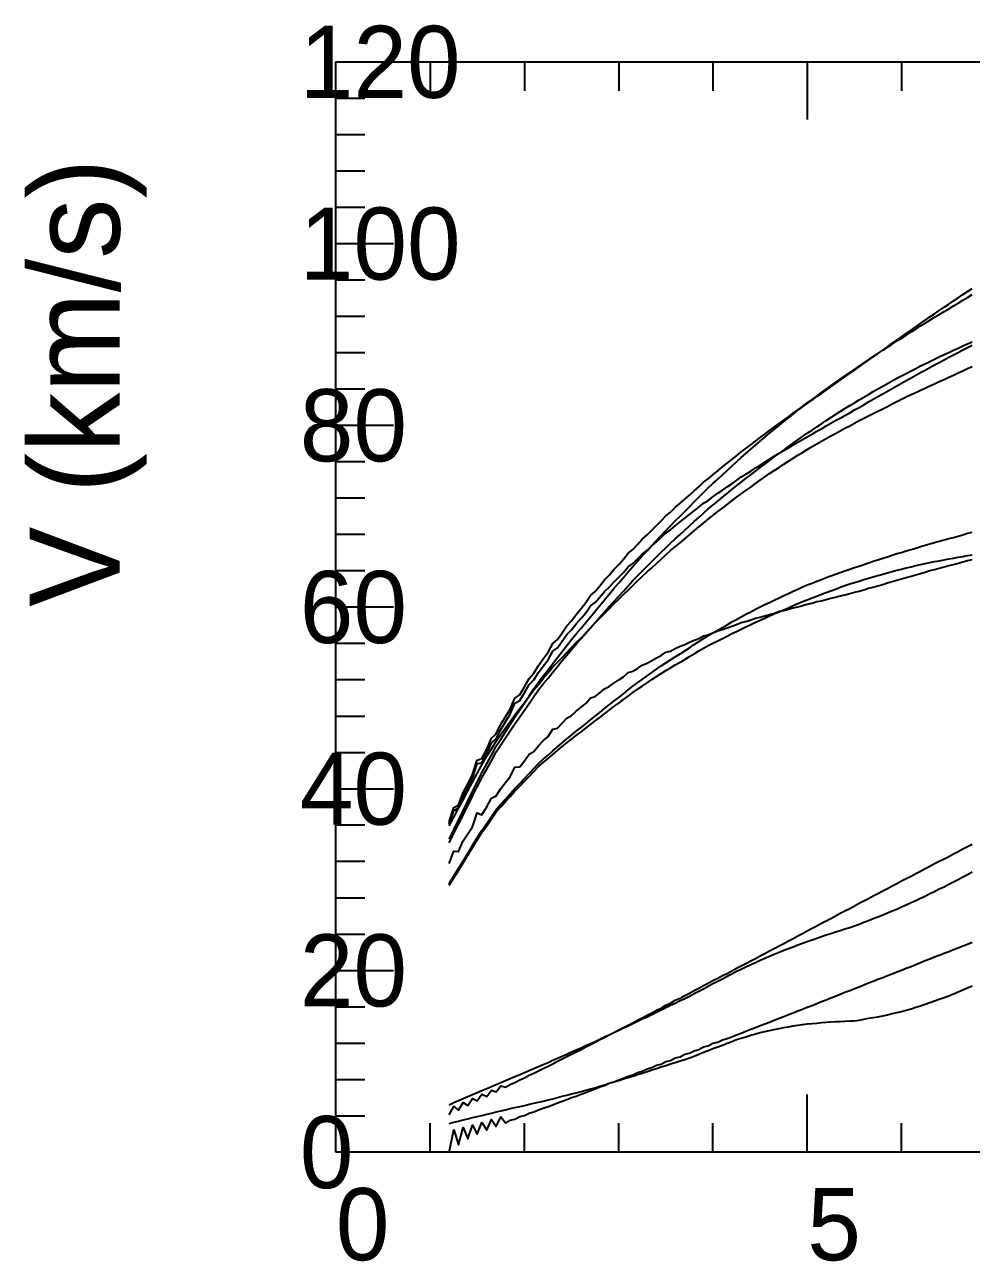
# Model space of a CAD drawing. Extents: x -35 to 179, y -35 to 147.
# Drawn here: x -34.5 to 70.5, y -12.1 to 125.1 of the extents above; entities that cross this region are included whole.
import ezdxf

# ---------------------------------------------------------------- set-up
doc = ezdxf.new("R2010")
doc.units = 0

msp = doc.modelspace()

# ---------------------------------------------------------------- linework, layer by layer
at = {"color": 0}
for p, q in [((10.47, 120.96), (10.47, 117.76)), ((20.93, 120.96), (20.93, 117.76)), ((31.4, 120.96), (31.4, 117.76)), ((41.86, 120.96), (41.86, 117.76)), ((52.33, 120.96), (52.33, 114.56)), ((62.79, 120.96), (62.79, 117.76)), ((0, 116.93), (3.2, 116.93)), ((0, 112.9), (3.2, 112.9)), ((0, 108.86), (3.2, 108.86)), ((0, 104.83), (3.2, 104.83)), ((0, 100.8), (6.4, 100.8)), ((0, 96.77), (3.2, 96.77)), ((0, 92.74), (3.2, 92.74)), ((0, 88.7), (3.2, 88.7)), ((0, 84.67), (3.2, 84.67)), ((0, 80.64), (6.4, 80.64)), ((0, 76.61), (3.2, 76.61)), ((0, 72.58), (3.2, 72.58)), ((0, 68.54), (3.2, 68.54)), ((0, 64.51), (3.2, 64.51)), ((0, 60.48), (6.4, 60.48)), ((0, 56.45), (3.2, 56.45)), ((0, 52.42), (3.2, 52.42)), ((0, 48.38), (3.2, 48.38)), ((0, 44.35), (3.2, 44.35)), ((0, 40.32), (6.4, 40.32)), ((0, 36.29), (3.2, 36.29)), ((0, 32.26), (3.2, 32.26)), ((0, 28.22), (3.2, 28.22)), ((0, 24.19), (3.2, 24.19)), ((0, 20.16), (6.4, 20.16)), ((0, 16.13), (3.2, 16.13)), ((0, 12.1), (3.2, 12.1)), ((0, 8.06), (3.2, 8.06)), ((52.33, 0), (52.33, 6.4)), ((0, 4.03), (3.2, 4.03)), ((10.47, 0), (10.47, 3.2)), ((20.93, 0), (20.93, 3.2)), ((31.4, 0), (31.4, 3.2)), ((41.86, 0), (41.86, 3.2)), ((62.79, 0), (62.79, 3.2))]:
    msp.add_line(p, q, dxfattribs=at)
msp.add_lwpolyline([(0, 0), (0, 120.96), (179.2, 120.96), (179.2, 0)], close=True, dxfattribs=at)
at = {"color": 3}
for points in [[(12.56, 36.63), (13.08, 38.23), (13.6, 38.48), (14.13, 39.88), (14.65, 40.82), (15.17, 41.89), (15.7, 43.48), (16.22, 43.67), (16.74, 44.7), (17.27, 45.91), (17.79, 46.39), (18.31, 47.48), (18.84, 48.28), (19.36, 49.15), (19.88, 50.38), (20.41, 50.73), (20.93, 51.62), (21.45, 52.55), (21.98, 53.13), (22.5, 53.97), (23.02, 54.72), (23.55, 55.46), (24.07, 56.44), (24.59, 56.86), (25.12, 57.61), (25.64, 58.39), (26.16, 58.95), (26.69, 59.65), (27.21, 60.31), (27.73, 60.96), (28.26, 61.76), (28.78, 62.19), (29.3, 62.84), (29.83, 63.49), (30.35, 64.02), (30.87, 64.62), (31.4, 65.2), (31.92, 65.77), (32.44, 66.44), (32.97, 66.86), (33.49, 67.42), (34.01, 67.99), (34.54, 68.48), (35.06, 69), (35.58, 69.52), (36.1, 70.02), (36.63, 70.6), (37.15, 70.99), (37.67, 71.5), (38.2, 71.99), (38.72, 72.44), (39.24, 72.9), (39.77, 73.37), (40.29, 73.81), (40.81, 74.33), (41.34, 74.7), (41.86, 75.15), (42.38, 75.59), (42.91, 76.01), (43.43, 76.42), (43.95, 76.84), (44.48, 77.26), (45, 77.71), (45.52, 78.07), (46.05, 78.48), (46.57, 78.89), (47.09, 79.27), (47.62, 79.66), (48.14, 80.05), (48.66, 80.44), (49.19, 80.85), (49.71, 81.2), (50.23, 81.58), (50.76, 81.97), (51.28, 82.34), (51.8, 82.7), (52.33, 83.07), (52.85, 83.44), (53.37, 83.83), (53.9, 84.18), (54.42, 84.54), (54.94, 84.92), (55.47, 85.28), (55.99, 85.64), (56.51, 86.01), (57.04, 86.37), (57.56, 86.76), (58.08, 87.11), (58.61, 87.48), (59.13, 87.86), (59.65, 88.23), (60.17, 88.6), (60.7, 88.97), (61.22, 89.34), (61.74, 89.73), (62.27, 90.09), (62.79, 90.46), (63.31, 90.83), (63.84, 91.2), (64.36, 91.56), (64.88, 91.92), (65.41, 92.29), (65.93, 92.66), (66.45, 93.01), (66.98, 93.37), (67.5, 93.73), (68.02, 94.09), (68.55, 94.44), (69.07, 94.79), (69.59, 95.14), (70.12, 95.49), (70.64, 95.83)], [(12.56, 36.4), (13.08, 37.89), (13.6, 38.19), (14.13, 39.5), (14.65, 40.49), (15.17, 41.47), (15.7, 43.11), (16.22, 43.2), (16.74, 44.27), (17.27, 45.4), (17.79, 45.9), (18.31, 46.9), (18.84, 47.74), (19.36, 48.57), (19.88, 49.79), (20.41, 50.09), (20.93, 50.96), (21.45, 51.86), (21.98, 52.4), (22.5, 53.21), (23.02, 53.93), (23.55, 54.63), (24.07, 55.58), (24.59, 55.96), (25.12, 56.68), (25.64, 57.42), (26.16, 57.94), (26.69, 58.6), (27.21, 59.22), (27.73, 59.83), (28.26, 60.59), (28.78, 60.98), (29.3, 61.58), (29.83, 62.2), (30.35, 62.68), (30.87, 63.24), (31.4, 63.78), (31.92, 64.3), (32.44, 64.93), (32.97, 65.3), (33.49, 65.81), (34.01, 66.34), (34.54, 66.77), (35.06, 67.25), (35.58, 67.71), (36.1, 68.17), (36.63, 68.7), (37.15, 69.04), (37.67, 69.48), (38.2, 69.94), (38.72, 70.32), (39.24, 70.74), (39.77, 71.14), (40.29, 71.54), (40.81, 71.99), (41.34, 72.31), (41.86, 72.7), (42.38, 73.09), (42.91, 73.44), (43.43, 73.81), (43.95, 74.16), (44.48, 74.52), (45, 74.91), (45.52, 75.21), (46.05, 75.55), (46.57, 75.9), (47.09, 76.22), (47.62, 76.55), (48.14, 76.87), (48.66, 77.2), (49.19, 77.55), (49.71, 77.83), (50.23, 78.14), (50.76, 78.46), (51.28, 78.76), (51.8, 79.06), (52.33, 79.36), (52.85, 79.67), (53.37, 79.99), (53.9, 80.26), (54.42, 80.56), (54.94, 80.86), (55.47, 81.15), (55.99, 81.44), (56.51, 81.73), (57.04, 82.03), (57.56, 82.34), (58.08, 82.62), (58.61, 82.92), (59.13, 83.23), (59.65, 83.53), (60.17, 83.82), (60.7, 84.12), (61.22, 84.42), (61.74, 84.73), (62.27, 85.02), (62.79, 85.31), (63.31, 85.61), (63.84, 85.9), (64.36, 86.19), (64.88, 86.48), (65.41, 86.77), (65.93, 87.06), (66.45, 87.34), (66.98, 87.62), (67.5, 87.9), (68.02, 88.18), (68.55, 88.45), (69.07, 88.72), (69.59, 89), (70.12, 89.27), (70.64, 89.53)], [(12.56, 4.15), (13.08, 5.04), (13.6, 4.66), (14.13, 5.49), (14.65, 5.16), (15.17, 5.94), (15.7, 5.67), (16.22, 6.41), (16.74, 6.18), (17.27, 6.88), (17.79, 6.69), (18.31, 7.36), (18.84, 7.2), (19.36, 7.5), (19.88, 7.72), (20.41, 8.01), (20.93, 8.24), (21.45, 8.52), (21.98, 8.76), (22.5, 9.03), (23.02, 9.28), (23.55, 9.55), (24.07, 9.81), (24.59, 10.08), (25.12, 10.34), (25.64, 10.6), (26.16, 10.87), (26.69, 11.13), (27.21, 11.4), (27.73, 11.66), (28.26, 11.94), (28.78, 12.19), (29.3, 12.48), (29.83, 12.73), (30.35, 13.02), (30.87, 13.27), (31.4, 13.56), (31.92, 13.82), (32.44, 14.1), (32.97, 14.35), (33.49, 14.65), (34.01, 14.89), (34.54, 15.2), (35.06, 15.44), (35.58, 15.74), (36.1, 15.98), (36.63, 16.29), (37.15, 16.53), (37.67, 16.84), (38.2, 17.08), (38.72, 17.39), (39.24, 17.63), (39.77, 17.94), (40.29, 18.18), (40.81, 18.5), (41.34, 18.73), (41.86, 19.05), (42.38, 19.28), (42.91, 19.6), (43.43, 19.83), (43.95, 20.11), (44.48, 20.39), (45, 20.66), (45.52, 20.94), (46.05, 21.22), (46.57, 21.49), (47.09, 21.77), (47.62, 22.05), (48.14, 22.33), (48.66, 22.6), (49.19, 22.88), (49.71, 23.16), (50.23, 23.44), (50.76, 23.71), (51.28, 23.99), (51.8, 24.27), (52.33, 24.55), (52.85, 24.83), (53.37, 25.1), (53.9, 25.38), (54.42, 25.66), (54.94, 25.93), (55.47, 26.21), (55.99, 26.49), (56.51, 26.77), (57.04, 27.04), (57.56, 27.33), (58.08, 27.6), (58.61, 27.88), (59.13, 28.15), (59.65, 28.43), (60.17, 28.7), (60.7, 28.98), (61.22, 29.25), (61.74, 29.53), (62.27, 29.8), (62.79, 30.08), (63.31, 30.35), (63.84, 30.62), (64.36, 30.9), (64.88, 31.17), (65.41, 31.45), (65.93, 31.72), (66.45, 32), (66.98, 32.27), (67.5, 32.55), (68.02, 32.81), (68.55, 33.09), (69.07, 33.36), (69.59, 33.63), (70.12, 33.9), (70.64, 34.17)]]:
    msp.add_lwpolyline(points, dxfattribs=at)
at = {"color": 4}
for points in [[(12.56, 34.71), (13.08, 35.76), (13.6, 36.82), (14.13, 37.85), (14.65, 38.92), (15.17, 39.99), (15.7, 41.05), (16.22, 42.08), (16.74, 43.06), (17.27, 44.03), (17.79, 45.02), (18.31, 45.83), (18.84, 46.64), (19.36, 47.45), (19.88, 48.25), (20.41, 49.05), (20.93, 49.82), (21.45, 50.59), (21.98, 51.38), (22.5, 52.14), (23.02, 52.84), (23.55, 53.52), (24.07, 54.19), (24.59, 54.88), (25.12, 55.55), (25.64, 56.2), (26.16, 56.86), (26.69, 57.49), (27.21, 58.13), (27.73, 58.77), (28.26, 59.4), (28.78, 60.03), (29.3, 60.66), (29.83, 61.28), (30.35, 61.91), (30.87, 62.53), (31.4, 63.14), (31.92, 63.76), (32.44, 64.36), (32.97, 64.98), (33.49, 65.57), (34.01, 66.14), (34.54, 66.72), (35.06, 67.29), (35.58, 67.86), (36.1, 68.42), (36.63, 68.95), (37.15, 69.49), (37.67, 70.02), (38.2, 70.55), (38.72, 71.08), (39.24, 71.6), (39.77, 72.13), (40.29, 72.65), (40.81, 73.17), (41.34, 73.71), (41.86, 74.18), (42.38, 74.66), (42.91, 75.15), (43.43, 75.63), (43.95, 76.12), (44.48, 76.59), (45, 77.05), (45.52, 77.52), (46.05, 77.98), (46.57, 78.44), (47.09, 78.89), (47.62, 79.32), (48.14, 79.75), (48.66, 80.18), (49.19, 80.61), (49.71, 81.04), (50.23, 81.46), (50.76, 81.88), (51.28, 82.31), (51.8, 82.72), (52.33, 83.11), (52.85, 83.5), (53.37, 83.88), (53.9, 84.27), (54.42, 84.65), (54.94, 85.02), (55.47, 85.4), (55.99, 85.77), (56.51, 86.14), (57.04, 86.51), (57.56, 86.84), (58.08, 87.2), (58.61, 87.56), (59.13, 87.91), (59.65, 88.27), (60.17, 88.61), (60.7, 88.96), (61.22, 89.3), (61.74, 89.65), (62.27, 90), (62.79, 90.32), (63.31, 90.65), (63.84, 90.99), (64.36, 91.32), (64.88, 91.66), (65.41, 91.97), (65.93, 92.29), (66.45, 92.62), (66.98, 92.94), (67.5, 93.25), (68.02, 93.57), (68.55, 93.88), (69.07, 94.2), (69.59, 94.52), (70.12, 94.83), (70.64, 95.13)], [(12.56, 34.31), (13.08, 35.34), (13.6, 36.37), (14.13, 37.38), (14.65, 38.43), (15.17, 39.48), (15.7, 40.52), (16.22, 41.52), (16.74, 42.47), (17.27, 43.42), (17.79, 44.39), (18.31, 45.17), (18.84, 45.96), (19.36, 46.74), (19.88, 47.51), (20.41, 48.28), (20.93, 49.03), (21.45, 49.78), (21.98, 50.53), (22.5, 51.27), (23.02, 51.94), (23.55, 52.59), (24.07, 53.23), (24.59, 53.88), (25.12, 54.53), (25.64, 55.14), (26.16, 55.76), (26.69, 56.36), (27.21, 56.97), (27.73, 57.57), (28.26, 58.16), (28.78, 58.76), (29.3, 59.35), (29.83, 59.93), (30.35, 60.53), (30.87, 61.1), (31.4, 61.68), (31.92, 62.25), (32.44, 62.82), (32.97, 63.4), (33.49, 63.94), (34.01, 64.47), (34.54, 65.01), (35.06, 65.54), (35.58, 66.06), (36.1, 66.57), (36.63, 67.05), (37.15, 67.55), (37.67, 68.03), (38.2, 68.52), (38.72, 69.01), (39.24, 69.48), (39.77, 69.95), (40.29, 70.42), (40.81, 70.89), (41.34, 71.37), (41.86, 71.78), (42.38, 72.21), (42.91, 72.65), (43.43, 73.07), (43.95, 73.5), (44.48, 73.91), (45, 74.32), (45.52, 74.74), (46.05, 75.15), (46.57, 75.56), (47.09, 75.96), (47.62, 76.34), (48.14, 76.73), (48.66, 77.12), (49.19, 77.5), (49.71, 77.89), (50.23, 78.27), (50.76, 78.65), (51.28, 79.03), (51.8, 79.41), (52.33, 79.75), (52.85, 80.1), (53.37, 80.45), (53.9, 80.81), (54.42, 81.15), (54.94, 81.49), (55.47, 81.83), (55.99, 82.17), (56.51, 82.5), (57.04, 82.84), (57.56, 83.14), (58.08, 83.46), (58.61, 83.76), (59.13, 84.07), (59.65, 84.38), (60.17, 84.67), (60.7, 84.97), (61.22, 85.27), (61.74, 85.56), (62.27, 85.86), (62.79, 86.13), (63.31, 86.4), (63.84, 86.68), (64.36, 86.95), (64.88, 87.22), (65.41, 87.47), (65.93, 87.72), (66.45, 87.98), (66.98, 88.23), (67.5, 88.48), (68.02, 88.73), (68.55, 88.97), (69.07, 89.21), (69.59, 89.45), (70.12, 89.68), (70.64, 89.91)], [(12.56, 5.24), (13.08, 5.51), (13.6, 5.73), (14.13, 5.95), (14.65, 6.17), (15.17, 6.39), (15.7, 6.62), (16.22, 6.84), (16.74, 7.06), (17.27, 7.28), (17.79, 7.51), (18.31, 7.73), (18.84, 7.95), (19.36, 8.17), (19.88, 8.4), (20.41, 8.62), (20.93, 8.84), (21.45, 9.06), (21.98, 9.28), (22.5, 9.5), (23.02, 9.73), (23.55, 9.95), (24.07, 10.18), (24.59, 10.41), (25.12, 10.64), (25.64, 10.87), (26.16, 11.11), (26.69, 11.34), (27.21, 11.57), (27.73, 11.81), (28.26, 12.04), (28.78, 12.28), (29.3, 12.53), (29.83, 12.77), (30.35, 13.02), (30.87, 13.27), (31.4, 13.52), (31.92, 13.77), (32.44, 14.01), (32.97, 14.27), (33.49, 14.51), (34.01, 14.77), (34.54, 15.02), (35.06, 15.28), (35.58, 15.53), (36.1, 15.79), (36.63, 16.04), (37.15, 16.3), (37.67, 16.54), (38.2, 16.8), (38.72, 17.04), (39.24, 17.3), (39.77, 17.58), (40.29, 17.86), (40.81, 18.13), (41.34, 18.42), (41.86, 18.69), (42.38, 18.97), (42.91, 19.23), (43.43, 19.51), (43.95, 19.78), (44.48, 20.06), (45, 20.3), (45.52, 20.55), (46.05, 20.8), (46.57, 21.05), (47.09, 21.3), (47.62, 21.52), (48.14, 21.73), (48.66, 21.95), (49.19, 22.17), (49.71, 22.39), (50.23, 22.59), (50.76, 22.78), (51.28, 22.98), (51.8, 23.18), (52.33, 23.38), (52.85, 23.56), (53.37, 23.74), (53.9, 23.91), (54.42, 24.09), (54.94, 24.26), (55.47, 24.43), (55.99, 24.59), (56.51, 24.77), (57.04, 24.93), (57.56, 25.1), (58.08, 25.29), (58.61, 25.5), (59.13, 25.7), (59.65, 25.92), (60.17, 26.11), (60.7, 26.33), (61.22, 26.54), (61.74, 26.77), (62.27, 26.97), (62.79, 27.2), (63.31, 27.43), (63.84, 27.68), (64.36, 27.92), (64.88, 28.17), (65.41, 28.41), (65.93, 28.68), (66.45, 28.93), (66.98, 29.19), (67.5, 29.44), (68.02, 29.71), (68.55, 29.97), (69.07, 30.25), (69.59, 30.53), (70.12, 30.81), (70.64, 31.08)]]:
    msp.add_lwpolyline(points, dxfattribs=at)
at = {"color": 6}
for points in [[(12.56, 36.2), (13.08, 37.17), (13.6, 38.14), (14.13, 39.1), (14.65, 40.07), (15.17, 41.04), (15.7, 42), (16.22, 42.97), (16.74, 43.93), (17.27, 44.73), (17.79, 45.58), (18.31, 46.36), (18.84, 47.08), (19.36, 47.79), (19.88, 48.51), (20.41, 49.2), (20.93, 49.89), (21.45, 50.58), (21.98, 51.27), (22.5, 51.89), (23.02, 52.54), (23.55, 53.18), (24.07, 53.82), (24.59, 54.34), (25.12, 54.88), (25.64, 55.43), (26.16, 55.98), (26.69, 56.52), (27.21, 57.07), (27.73, 57.61), (28.26, 58.16), (28.78, 58.71), (29.3, 59.25), (29.83, 59.77), (30.35, 60.29), (30.87, 60.81), (31.4, 61.33), (31.92, 61.86), (32.44, 62.36), (32.97, 62.86), (33.49, 63.37), (34.01, 63.87), (34.54, 64.38), (35.06, 64.84), (35.58, 65.31), (36.1, 65.79), (36.63, 66.26), (37.15, 66.73), (37.67, 67.17), (38.2, 67.61), (38.72, 68.05), (39.24, 68.5), (39.77, 68.94), (40.29, 69.36), (40.81, 69.79), (41.34, 70.21), (41.86, 70.64), (42.38, 71.06), (42.91, 71.45), (43.43, 71.85), (43.95, 72.25), (44.48, 72.65), (45, 73.04), (45.52, 73.42), (46.05, 73.79), (46.57, 74.17), (47.09, 74.54), (47.62, 74.92), (48.14, 75.27), (48.66, 75.62), (49.19, 75.97), (49.71, 76.31), (50.23, 76.66), (50.76, 76.99), (51.28, 77.31), (51.8, 77.63), (52.33, 77.96), (52.85, 78.28), (53.37, 78.57), (53.9, 78.86), (54.42, 79.16), (54.94, 79.45), (55.47, 79.74), (55.99, 80.02), (56.51, 80.3), (57.04, 80.59), (57.56, 80.87), (58.08, 81.15), (58.61, 81.42), (59.13, 81.68), (59.65, 81.95), (60.17, 82.22), (60.7, 82.48), (61.22, 82.74), (61.74, 83.01), (62.27, 83.27), (62.79, 83.53), (63.31, 83.8), (63.84, 84.04), (64.36, 84.28), (64.88, 84.53), (65.41, 84.77), (65.93, 85.01), (66.45, 85.25), (66.98, 85.49), (67.5, 85.73), (68.02, 85.97), (68.55, 86.21), (69.07, 86.45), (69.59, 86.68), (70.12, 86.92), (70.64, 87.16)], [(12.56, 3.19), (13.08, 3.32), (13.6, 3.44), (14.13, 3.57), (14.65, 3.69), (15.17, 3.82), (15.7, 3.94), (16.22, 4.07), (16.74, 4.2), (17.27, 4.32), (17.79, 4.45), (18.31, 4.57), (18.84, 4.7), (19.36, 4.82), (19.88, 4.94), (20.41, 5.06), (20.93, 5.18), (21.45, 5.3), (21.98, 5.42), (22.5, 5.54), (23.02, 5.66), (23.55, 5.78), (24.07, 5.92), (24.59, 6.05), (25.12, 6.19), (25.64, 6.32), (26.16, 6.45), (26.69, 6.59), (27.21, 6.73), (27.73, 6.87), (28.26, 7.01), (28.78, 7.14), (29.3, 7.31), (29.83, 7.47), (30.35, 7.63), (30.87, 7.79), (31.4, 7.95), (31.92, 8.11), (32.44, 8.27), (32.97, 8.44), (33.49, 8.6), (34.01, 8.76), (34.54, 8.93), (35.06, 9.11), (35.58, 9.28), (36.1, 9.45), (36.63, 9.62), (37.15, 9.79), (37.67, 9.95), (38.2, 10.11), (38.72, 10.28), (39.24, 10.44), (39.77, 10.65), (40.29, 10.86), (40.81, 11.07), (41.34, 11.28), (41.86, 11.48), (42.38, 11.68), (42.91, 11.88), (43.43, 12.08), (43.95, 12.28), (44.48, 12.48), (45, 12.64), (45.52, 12.8), (46.05, 12.96), (46.57, 13.12), (47.09, 13.28), (47.62, 13.39), (48.14, 13.5), (48.66, 13.61), (49.19, 13.72), (49.71, 13.83), (50.23, 13.91), (50.76, 13.99), (51.28, 14.07), (51.8, 14.16), (52.33, 14.24), (52.85, 14.28), (53.37, 14.32), (53.9, 14.36), (54.42, 14.4), (54.94, 14.44), (55.47, 14.47), (55.99, 14.5), (56.51, 14.52), (57.04, 14.55), (57.56, 14.57), (58.08, 14.65), (58.61, 14.75), (59.13, 14.84), (59.65, 14.93), (60.17, 15.02), (60.7, 15.13), (61.22, 15.24), (61.74, 15.36), (62.27, 15.47), (62.79, 15.58), (63.31, 15.73), (63.84, 15.9), (64.36, 16.07), (64.88, 16.24), (65.41, 16.41), (65.93, 16.59), (66.45, 16.78), (66.98, 16.97), (67.5, 17.16), (68.02, 17.35), (68.55, 17.56), (69.07, 17.79), (69.59, 18.01), (70.12, 18.24), (70.64, 18.46)]]:
    msp.add_lwpolyline(points, dxfattribs=at)
at = {"color": 1}
msp.add_lwpolyline([(12.56, 29.79), (13.08, 30.62), (13.6, 31.45), (14.13, 32.27), (14.65, 33.13), (15.17, 34), (15.7, 34.87), (16.22, 35.68), (16.74, 36.45), (17.27, 37.23), (17.79, 38), (18.31, 38.59), (18.84, 39.17), (19.36, 39.76), (19.88, 40.34), (20.41, 40.91), (20.93, 41.46), (21.45, 42.02), (21.98, 42.57), (22.5, 43.13), (23.02, 43.6), (23.55, 44.05), (24.07, 44.51), (24.59, 44.96), (25.12, 45.42), (25.64, 45.85), (26.16, 46.27), (26.69, 46.69), (27.21, 47.11), (27.73, 47.53), (28.26, 47.95), (28.78, 48.36), (29.3, 48.78), (29.83, 49.2), (30.35, 49.61), (30.87, 50.03), (31.4, 50.44), (31.92, 50.86), (32.44, 51.27), (32.97, 51.68), (33.49, 52.07), (34.01, 52.45), (34.54, 52.83), (35.06, 53.21), (35.58, 53.59), (36.1, 53.94), (36.63, 54.28), (37.15, 54.62), (37.67, 54.95), (38.2, 55.29), (38.72, 55.63), (39.24, 55.96), (39.77, 56.3), (40.29, 56.65), (40.81, 56.99), (41.34, 57.33), (41.86, 57.61), (42.38, 57.91), (42.91, 58.21), (43.43, 58.51), (43.95, 58.82), (44.48, 59.1), (45, 59.38), (45.52, 59.67), (46.05, 59.95), (46.57, 60.23), (47.09, 60.49), (47.62, 60.74), (48.14, 60.99), (48.66, 61.24), (49.19, 61.49), (49.71, 61.74), (50.23, 61.99), (50.76, 62.23), (51.28, 62.47), (51.8, 62.72), (52.33, 62.92), (52.85, 63.13), (53.37, 63.33), (53.9, 63.53), (54.42, 63.74), (54.94, 63.93), (55.47, 64.12), (55.99, 64.31), (56.51, 64.5), (57.04, 64.69), (57.56, 64.85), (58.08, 65.02), (58.61, 65.2), (59.13, 65.37), (59.65, 65.55), (60.17, 65.71), (60.7, 65.88), (61.22, 66.05), (61.74, 66.23), (62.27, 66.4), (62.79, 66.54), (63.31, 66.7), (63.84, 66.86), (64.36, 67.02), (64.88, 67.18), (65.41, 67.32), (65.93, 67.47), (66.45, 67.62), (66.98, 67.77), (67.5, 67.92), (68.02, 68.06), (68.55, 68.2), (69.07, 68.35), (69.59, 68.5), (70.12, 68.66), (70.64, 68.79)], dxfattribs=at)
at = {"color": 2}
for points in [[(12.56, 29.79), (13.08, 30.62), (13.6, 31.45), (14.13, 32.27), (14.65, 33.13), (15.17, 34), (15.7, 34.87), (16.22, 35.68), (16.74, 36.45), (17.27, 37.23), (17.79, 38), (18.31, 38.59), (18.84, 39.17), (19.36, 39.76), (19.88, 40.34), (20.41, 40.91), (20.93, 41.46), (21.45, 42.02), (21.98, 42.57), (22.5, 43.13), (23.02, 43.6), (23.55, 44.05), (24.07, 44.51), (24.59, 44.96), (25.12, 45.42), (25.64, 45.85), (26.16, 46.27), (26.69, 46.69), (27.21, 47.11), (27.73, 47.53), (28.26, 47.95), (28.78, 48.36), (29.3, 48.78), (29.83, 49.2), (30.35, 49.61), (30.87, 50.03), (31.4, 50.44), (31.92, 50.86), (32.44, 51.27), (32.97, 51.68), (33.49, 52.07), (34.01, 52.45), (34.54, 52.83), (35.06, 53.21), (35.58, 53.59), (36.1, 53.94), (36.63, 54.28), (37.15, 54.62), (37.67, 54.95), (38.2, 55.29), (38.72, 55.63), (39.24, 55.96), (39.77, 56.3), (40.29, 56.65), (40.81, 56.99), (41.34, 57.33), (41.86, 57.61), (42.38, 57.91), (42.91, 58.21), (43.43, 58.51), (43.95, 58.82), (44.48, 59.1), (45, 59.38), (45.52, 59.67), (46.05, 59.95), (46.57, 60.23), (47.09, 60.49), (47.62, 60.74), (48.14, 60.99), (48.66, 61.24), (49.19, 61.49), (49.71, 61.74), (50.23, 61.99), (50.76, 62.23), (51.28, 62.47), (51.8, 62.72), (52.33, 62.92), (52.85, 63.13), (53.37, 63.33), (53.9, 63.53), (54.42, 63.74), (54.94, 63.93), (55.47, 64.12), (55.99, 64.31), (56.51, 64.5), (57.04, 64.69), (57.56, 64.85), (58.08, 65.02), (58.61, 65.2), (59.13, 65.37), (59.65, 65.55), (60.17, 65.71), (60.7, 65.88), (61.22, 66.05), (61.74, 66.23), (62.27, 66.4), (62.79, 66.54), (63.31, 66.7), (63.84, 66.86), (64.36, 67.02), (64.88, 67.18), (65.41, 67.32), (65.93, 67.47), (66.45, 67.62), (66.98, 67.77), (67.5, 67.92), (68.02, 68.06), (68.55, 68.2), (69.07, 68.35), (69.59, 68.5), (70.12, 68.66), (70.64, 68.79)], [(12.56, 32.01), (13.08, 33.37), (13.6, 33.36), (14.13, 34.52), (14.65, 35.32), (15.17, 36.09), (15.7, 37.65), (16.22, 37.4), (16.74, 38.3), (17.27, 39.27), (17.79, 39.51), (18.31, 40.34), (18.84, 40.99), (19.36, 41.62), (19.88, 42.71), (20.41, 42.73), (20.93, 43.42), (21.45, 44.15), (21.98, 44.45), (22.5, 45.08), (23.02, 45.61), (23.55, 46.12), (24.07, 46.93), (24.59, 47.04), (25.12, 47.58), (25.64, 48.15), (26.16, 48.44), (26.69, 48.93), (27.21, 49.36), (27.73, 49.77), (28.26, 50.39), (28.78, 50.53), (29.3, 50.95), (29.83, 51.4), (30.35, 51.66), (30.87, 52.04), (31.4, 52.39), (31.92, 52.72), (32.44, 53.2), (32.97, 53.34), (33.49, 53.67), (34.01, 54.03), (34.54, 54.25), (35.06, 54.55), (35.58, 54.83), (36.1, 55.1), (36.63, 55.47), (37.15, 55.59), (37.67, 55.86), (38.2, 56.14), (38.72, 56.32), (39.24, 56.56), (39.77, 56.78), (40.29, 57), (40.81, 57.29), (41.34, 57.4), (41.86, 57.62), (42.38, 57.84), (42.91, 57.99), (43.43, 58.18), (43.95, 58.36), (44.48, 58.54), (45, 58.77), (45.52, 58.87), (46.05, 59.04), (46.57, 59.23), (47.09, 59.36), (47.62, 59.51), (48.14, 59.66), (48.66, 59.81), (49.19, 60.01), (49.71, 60.09), (50.23, 60.24), (50.76, 60.4), (51.28, 60.51), (51.8, 60.65), (52.33, 60.78), (52.85, 60.92), (53.37, 61.09), (53.9, 61.17), (54.42, 61.31), (54.94, 61.45), (55.47, 61.57), (55.99, 61.7), (56.51, 61.83), (57.04, 61.97), (57.56, 62.14), (58.08, 62.24), (58.61, 62.39), (59.13, 62.55), (59.65, 62.69), (60.17, 62.84), (60.7, 62.99), (61.22, 63.14), (61.74, 63.32), (62.27, 63.44), (62.79, 63.6), (63.31, 63.76), (63.84, 63.9), (64.36, 64.05), (64.88, 64.19), (65.41, 64.34), (65.93, 64.51), (66.45, 64.63), (66.98, 64.78), (67.5, 64.93), (68.02, 65.07), (68.55, 65.2), (69.07, 65.34), (69.59, 65.48), (70.12, 65.63), (70.64, 65.75)], [(12.56, 0), (13.08, 2.46), (13.6, 0.82), (14.13, 2.73), (14.65, 1.47), (15.17, 3), (15.7, 1.97), (16.22, 3.3), (16.74, 2.42), (17.27, 3.61), (17.79, 2.85), (18.31, 3.92), (18.84, 3.26), (19.36, 3.55), (19.88, 3.66), (20.41, 3.93), (20.93, 4.06), (21.45, 4.31), (21.98, 4.46), (22.5, 4.69), (23.02, 4.86), (23.55, 5.07), (24.07, 5.25), (24.59, 5.45), (25.12, 5.65), (25.64, 5.84), (26.16, 6.04), (26.69, 6.22), (27.21, 6.44), (27.73, 6.61), (28.26, 6.83), (28.78, 7), (29.3, 7.23), (29.83, 7.39), (30.35, 7.63), (30.87, 7.79), (31.4, 8.03), (31.92, 8.19), (32.44, 8.43), (32.97, 8.58), (33.49, 8.83), (34.01, 8.97), (34.54, 9.23), (35.06, 9.37), (35.58, 9.63), (36.1, 9.77), (36.63, 10.04), (37.15, 10.17), (37.67, 10.44), (38.2, 10.57), (38.72, 10.85), (39.24, 10.97), (39.77, 11.25), (40.29, 11.37), (40.81, 11.66), (41.34, 11.78), (41.86, 12.07), (42.38, 12.18), (42.91, 12.47), (43.43, 12.59), (43.95, 12.8), (44.48, 13), (45, 13.21), (45.52, 13.41), (46.05, 13.62), (46.57, 13.82), (47.09, 14.03), (47.62, 14.23), (48.14, 14.43), (48.66, 14.64), (49.19, 14.84), (49.71, 15.05), (50.23, 15.25), (50.76, 15.46), (51.28, 15.66), (51.8, 15.87), (52.33, 16.08), (52.85, 16.28), (53.37, 16.49), (53.9, 16.7), (54.42, 16.9), (54.94, 17.11), (55.47, 17.31), (55.99, 17.52), (56.51, 17.73), (57.04, 17.93), (57.56, 18.14), (58.08, 18.35), (58.61, 18.55), (59.13, 18.76), (59.65, 18.96), (60.17, 19.17), (60.7, 19.37), (61.22, 19.59), (61.74, 19.78), (62.27, 20), (62.79, 20.19), (63.31, 20.41), (63.84, 20.6), (64.36, 20.83), (64.88, 21.02), (65.41, 21.24), (65.93, 21.43), (66.45, 21.65), (66.98, 21.84), (67.5, 22.07), (68.02, 22.25), (68.55, 22.48), (69.07, 22.66), (69.59, 22.87), (70.12, 23.08), (70.64, 23.28)]]:
    msp.add_lwpolyline(points, dxfattribs=at)
at = {"color": 5}
msp.add_lwpolyline([(12.56, 29.62), (13.08, 30.44), (13.6, 31.26), (14.13, 32.08), (14.65, 32.93), (15.17, 33.79), (15.7, 34.65), (16.22, 35.45), (16.74, 36.21), (17.27, 36.97), (17.79, 37.74), (18.31, 38.32), (18.84, 38.89), (19.36, 39.46), (19.88, 40.04), (20.41, 40.59), (20.93, 41.14), (21.45, 41.68), (21.98, 42.23), (22.5, 42.77), (23.02, 43.23), (23.55, 43.67), (24.07, 44.11), (24.59, 44.55), (25.12, 45), (25.64, 45.41), (26.16, 45.82), (26.69, 46.22), (27.21, 46.63), (27.73, 47.03), (28.26, 47.43), (28.78, 47.83), (29.3, 48.23), (29.83, 48.63), (30.35, 49.02), (30.87, 49.42), (31.4, 49.81), (31.92, 50.2), (32.44, 50.6), (32.97, 50.99), (33.49, 51.36), (34.01, 51.71), (34.54, 52.07), (35.06, 52.42), (35.58, 52.78), (36.1, 53.11), (36.63, 53.42), (37.15, 53.73), (37.67, 54.05), (38.2, 54.36), (38.72, 54.67), (39.24, 54.98), (39.77, 55.29), (40.29, 55.6), (40.81, 55.9), (41.34, 56.21), (41.86, 56.46), (42.38, 56.72), (42.91, 56.99), (43.43, 57.25), (43.95, 57.52), (44.48, 57.77), (45, 58.02), (45.52, 58.28), (46.05, 58.53), (46.57, 58.79), (47.09, 59.01), (47.62, 59.24), (48.14, 59.48), (48.66, 59.71), (49.19, 59.94), (49.71, 60.17), (50.23, 60.4), (50.76, 60.64), (51.28, 60.87), (51.8, 61.1), (52.33, 61.29), (52.85, 61.49), (53.37, 61.69), (53.9, 61.89), (54.42, 62.09), (54.94, 62.28), (55.47, 62.47), (55.99, 62.66), (56.51, 62.85), (57.04, 63.04), (57.56, 63.19), (58.08, 63.35), (58.61, 63.51), (59.13, 63.67), (59.65, 63.83), (60.17, 63.97), (60.7, 64.12), (61.22, 64.27), (61.74, 64.42), (62.27, 64.57), (62.79, 64.69), (63.31, 64.82), (63.84, 64.94), (64.36, 65.07), (64.88, 65.19), (65.41, 65.29), (65.93, 65.4), (66.45, 65.51), (66.98, 65.61), (67.5, 65.72), (68.02, 65.81), (68.55, 65.9), (69.07, 66), (69.59, 66.09), (70.12, 66.19), (70.64, 66.26)], dxfattribs=at)

# ---------------------------------------------------------------- texts
at = {"color": 0}
for s, p in [('120', (-4, 116.96)), ('100', (-4, 96.8)), ('80', (-4, 76.64)), ('60', (-4, 56.48)), ('40', (-4, 36.32)), ('20', (-4, 16.16)), ('0', (-4, -4)), ('0', (0, -12)), ('5', (52.33, -12))]:
    msp.add_text(s, height=8, dxfattribs=at).set_placement(p)
msp.add_text('V (km/s)', height=10, rotation=90, dxfattribs=at).set_placement((-24, 60.48))

doc.saveas('drawing.dxf')
